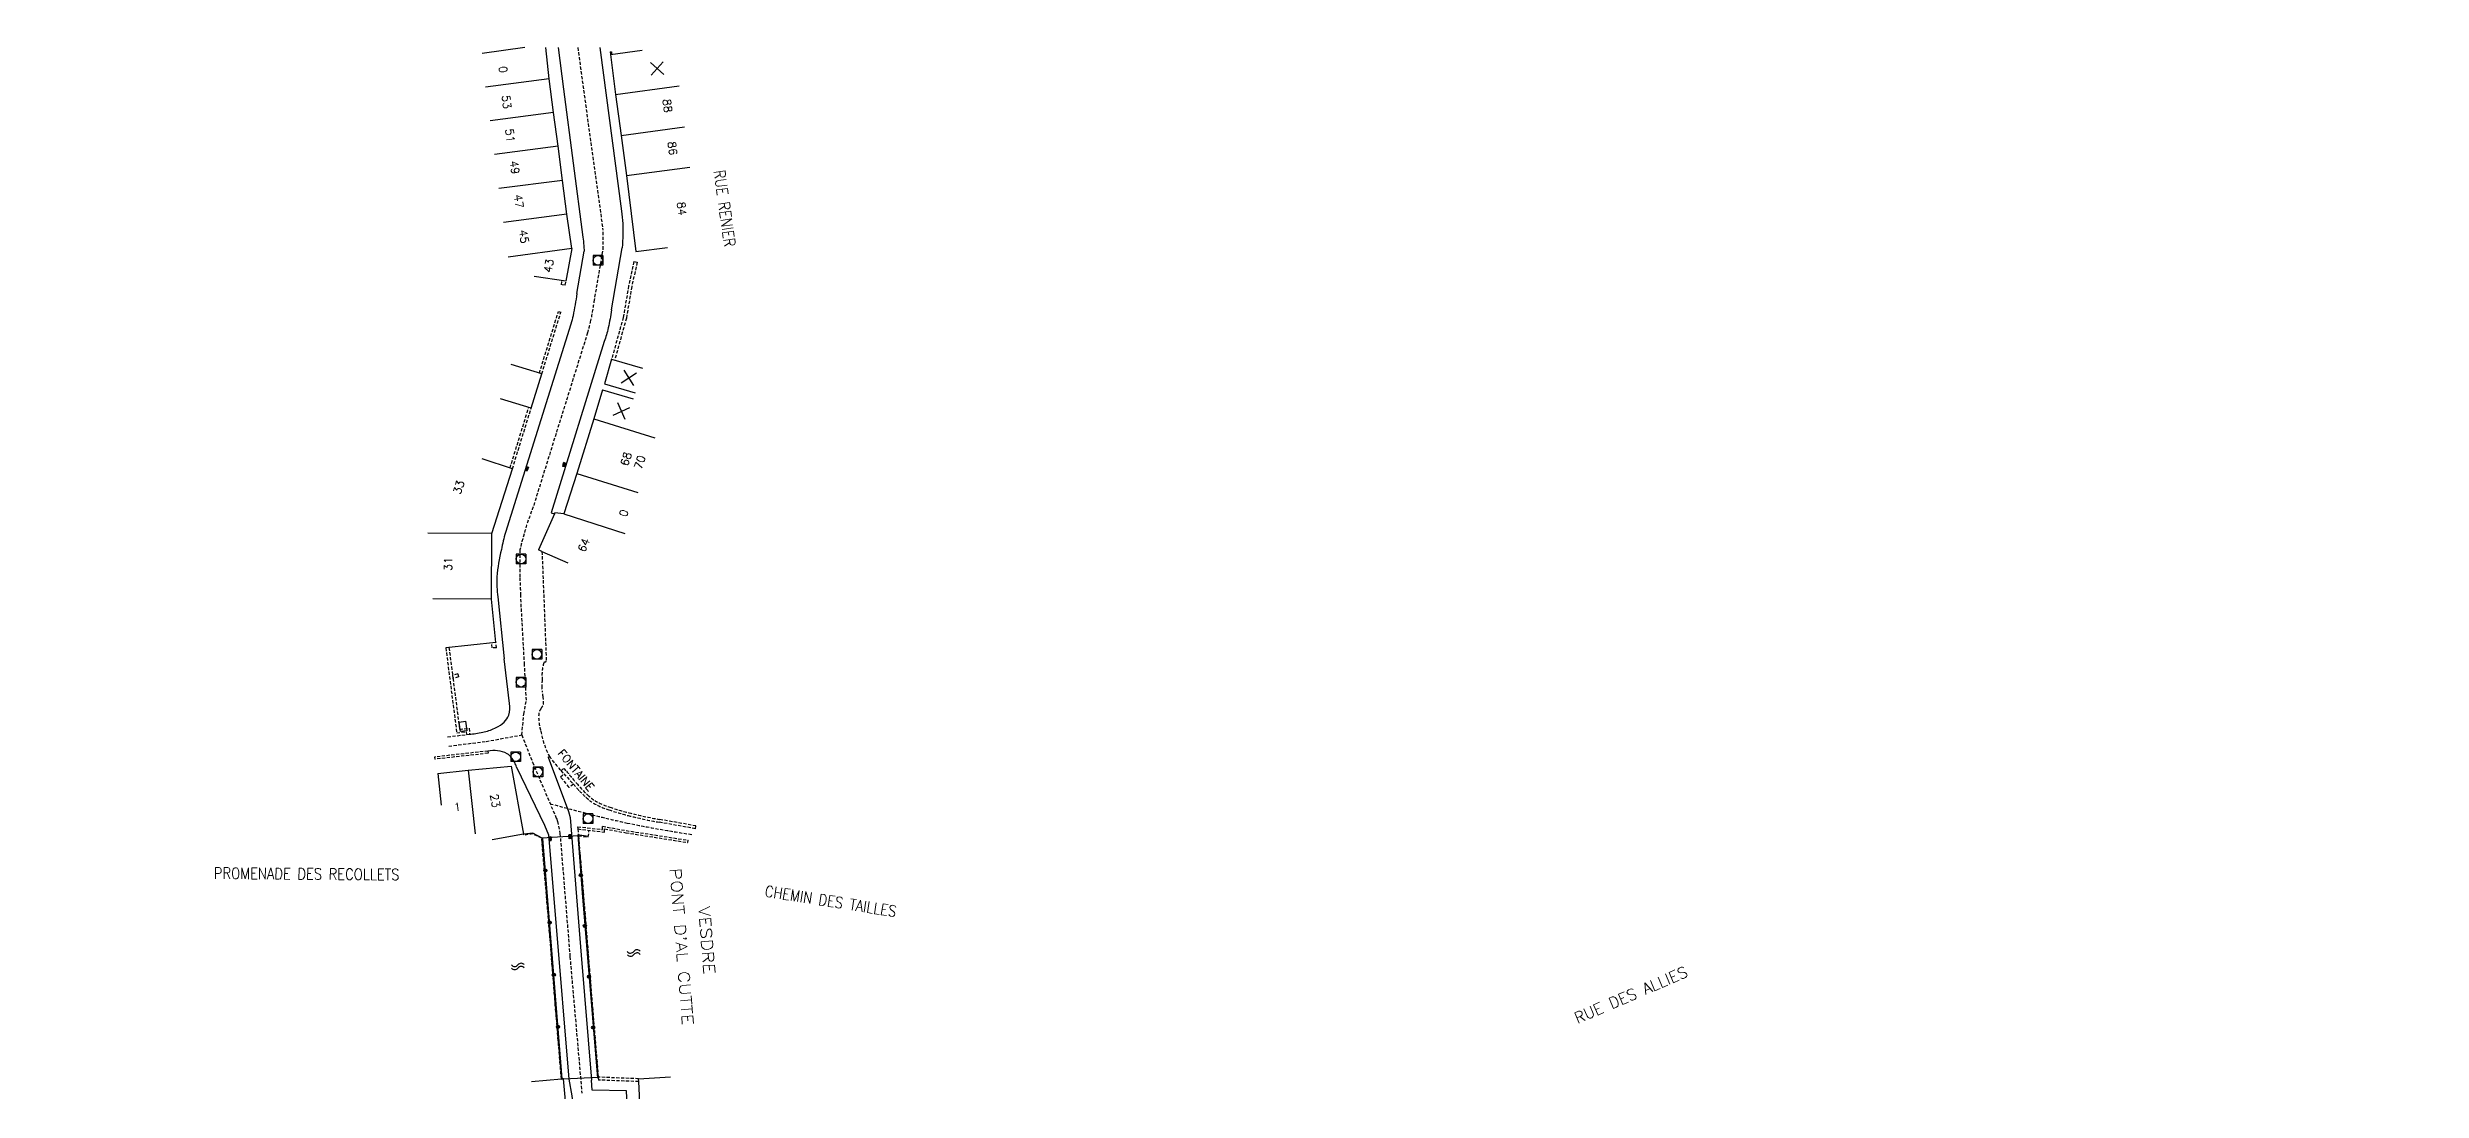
# Model space of a CAD drawing. Header units: millimetres. Extents: x 256000 to 257000, y 143000 to 144000.
# Drawn here: x 256000 to 256370.9, y 143837.1 to 144000 of the extents above; entities that cross this region are included whole.
import ezdxf
from ezdxf.enums import TextEntityAlignment as Align

# ---------------------------------------------------------------- set-up
doc = ezdxf.new("R2010")
doc.units = ezdxf.units.MM
doc.linetypes.add('DASHED', pattern=[0.75, 0.5, -0.25])
doc.layers.get('0').update_dxf_attribs({"linetype": 'CONTINUOUS'})
for name, color, linetype in [('W0001', 6, 'DASHED'), ('W0008', 7, 'CONTINUOUS'), ('W0100', 7, 'CONTINUOUS'), ('W0112', 1, 'DASHED'), ('W0120', 7, 'CONTINUOUS'), ('W0322', 7, 'CONTINUOUS'), ('W0400', 7, 'CONTINUOUS'), ('W0420', 7, 'CONTINUOUS'), ('W0500', 5, 'DASHED'), ('W0984', 7, 'CONTINUOUS'), ('W0989', 7, 'CONTINUOUS'), ('W0991', 7, 'CONTINUOUS'), ('W1102', 7, 'CONTINUOUS'), ('W1471', 7, 'CONTINUOUS')]:
    doc.layers.add(name, color=color, linetype=linetype)
doc.styles.get("Standard").update_dxf_attribs({"font": 'romans.shx', "width": 0.85})

# ---------------------------------------------------------------- blocks, each defined once
blk = doc.blocks.new('T420')
for p, q in [((0.75, 0.75), (-0.75, 0.75)), ((-0.75, 0.75), (-0.75, -0.75)), ((0.75, 0.75), (0.75, -0.75)), ((0.75, -0.75), (-0.75, -0.75))]:
    blk.add_line(p, q)
blk.add_ellipse((0, 0), major_axis=(-0.53, 0.53), ratio=1, start_param=3.926991, end_param=10.210176)
blk = doc.blocks.new('T400')
for p, q in [((-0.15, 0.3), (0.15, 0.3)), ((-0.15, -0.25), (-0.15, 0.3)), ((-0.15, 0.15), (0.15, 0.15)), ((-0.15, 0), (0.15, 0)), ((0.15, 0.3), (0.15, -0.25)), ((-0.15, -0.15), (0.15, -0.15)), ((-0.15, -0.25), (-0.15, -0.3)), ((-0.15, -0.3), (0.15, -0.3)), ((0.15, -0.3), (0.15, -0.25))]:
    blk.add_line(p, q)
blk = doc.blocks.new('t991o')
at = {"color": 0, "linetype": 'Continuous'}
for p, q in [((-1, 1), (1, -1)), ((-1, -1), (1, 1))]:
    blk.add_line(p, q, dxfattribs=at)
blk = doc.blocks.new('t500o')
at = {"color": 0, "linetype": 'Continuous'}
for centre, start, end in [((-0.5, 0.625), 216.8699, 323.1301), ((0.5, -0.125), 36.8699, 143.1301), ((0.5, -0.625), 36.8699, 143.1301), ((-0.5, 0.125), 216.8699, 323.1301)]:
    blk.add_arc(centre, 0.625, start, end, dxfattribs=at)
blk = doc.blocks.new('t322o')
at = {"color": 0, "linetype": 'Continuous'}
for radius in [0.25, 0.15]:
    blk.add_circle((0, 0), radius, dxfattribs=at)
blk = doc.blocks.new('T1471')
at = {"color": 0, "linetype": 'Continuous', "flags": 128}
blk.add_lwpolyline([(-0.75, -0.5), (-0.75, 0.5), (0.75, 0.5), (0.75, -0.5), (-0.75, -0.5)], dxfattribs=at)

msp = doc.modelspace()

# ---------------------------------------------------------------- linework, layer by layer
at = {"layer": 'W0001'}
for p, q in [((256082.84, 144000), (256086.78, 143971.45)), ((256085.41, 143960.29), (256086.82, 143968.46)), ((256074.1, 143892.64), (256074.42, 143895.9))]:
    msp.add_line(p, q, dxfattribs=at)
for points in [[(256446.26, 143861.44, 0), (256438.42, 143855.14, 0.000001), (256431.81, 143849.84)], [(256086.78, 143971.45, -0.01305), (256086.84, 143969.95, -0.01305), (256086.82, 143968.46)], [(256085.41, 143960.29, -0.023226), (256084.86, 143957.16, -0.023226), (256084.38, 143955.44)], [(256084.38, 143955.44, 0.000649), (256075.9, 143928.28, 0.038072), (256073.82, 143921.56)], [(256073.93, 143914.42, -0.011191), (256073.81, 143917.2, -0.011191), (256073.82, 143921.56)], [(256100.66, 143877.09, -0.012671), (256090.56, 143878.88, -0.008837), (256087.21, 143879.65, -0.005003), (256078.54, 143881.89)]]:
    msp.add_lwpolyline(points, format="xyb", dxfattribs=at)
for points in [[(256074.42, 143895.9), (256074.82, 143898.06), (256074.53, 143903.63), (256073.93, 143914.42)], [(256062.7, 143890.9), (256068.53, 143891.62), (256074.1, 143892.64)], [(256074.1, 143892.64), (256075.77, 143888.38), (256079.51, 143879.62), (256079.66, 143879.14), (256080.07, 143877.22), (256081.63, 143858), (256083.49, 143836.7)]]:
    msp.add_lwpolyline(points, dxfattribs=at)
at = {"layer": 'W0008'}
for p, q in [((256082.7, 143961.57), (256083.83, 143968.21)), ((256088.11, 143959.01), (256089.8, 143968.72)), ((256065.95, 143892.76), (256066.15, 143892.78)), ((256078.24, 143889.15), (256078.41, 143889.28)), ((256085.09, 143837.16), (256084.99, 143838.7))]:
    msp.add_line(p, q, dxfattribs=at)
for points in [[(256482.59, 143885.95, -0.000004), (256463.88, 143870.93, -0.000285)], [(256079.77, 144000), (256080.63, 143993.48), (256083.65, 143970.37, -0.013023), (256083.79, 143969.09, -0.014193), (256083.83, 143968.21)], [(256086.28, 144000), (256089.67, 143974.44, -0.019488), (256089.9, 143972.52, -0.020053), (256089.88, 143970.81, -0.006987), (256089.8, 143968.72)], [(256082.7, 143961.57, -0.018806), (256082.11, 143958.11, -0.023789), (256081.78, 143956.81), (256071.56, 143924.26, 0.025692), (256070.92, 143921.59, 0.035351), (256070.2, 143917.33, 0.041243), (256070.35, 143914.19), (256071.36, 143904.53)], [(256088.11, 143959.01, -0.025392), (256087.61, 143956.21, -0.018045), (256086.99, 143954.07), (256078.67, 143927.3), (256079.22, 143927.16)], [(256066.15, 143892.78, 0.046444), (256068.25, 143893.12, 0.054743), (256070.1, 143893.79, 0.079797), (256071.35, 143894.64, 0.113486), (256072.07, 143895.73, 0.112542), (256072.2, 143897.56), (256071.36, 143904.53)], [(256336.82, 143789.23, -0.000016), (256315.35, 143782.96, 0.000069)], [(256073.3, 143887.61, 0.035685), (256073, 143888.32, 0.041393), (256072.59, 143888.97, 0.032364), (256072.25, 143889.38, 0.067422), (256071.83, 143889.71, 0.099824), (256070.33, 143890.15, 0.076392), (256068.81, 143890.12)], [(256414.67, 143831.49, -0.000042), (256395.42, 143816, -0.001043)]]:
    msp.add_lwpolyline(points, format="xyb", dxfattribs=at)
for points in [[(256073.3, 143887.61), (256077.65, 143878.55), (256078.28, 143877.06), (256079.41, 143863.37), (256081.44, 143838.88), (256081.9, 143836.25), (256084.51, 143810.86), (256085.75, 143789.91)], [(256078.24, 143889.15), (256081.38, 143880.68), (256081.68, 143879.72), (256083.39, 143858.22), (256084.99, 143838.7)], [(256092.78, 143790.43), (256090.45, 143837.05), (256085.09, 143837.16)]]:
    msp.add_lwpolyline(points, dxfattribs=at)
at = {"layer": 'W0100'}
for p, q in [((256087.94, 143998.93), (256092.9, 143999.57)), ((256081.9, 143968.6), (256081, 143963.5)), ((256091.93, 143968.13), (256096.89, 143968.75)), ((256081, 143963.5), (256076.05, 143964.21)), ((256077.23, 143949.02), (256072.46, 143950.51)), ((256088.14, 143951.32), (256087.03, 143947.47)), ((256088.14, 143951.32), (256092.94, 143949.93)), ((256075.56, 143943.66), (256077.23, 143949.02)), ((256086.7, 143946.55), (256091.49, 143945.13)), ((256087.03, 143947.47), (256091.83, 143946.08)), ((256075.56, 143943.66), (256070.79, 143945.15)), ((256072.65, 143934.21), (256067.89, 143935.74)), ((256079.22, 143927.16), (256076.72, 143921.53)), ((256077.26, 143921.29), (256076.72, 143921.53)), ((256077.26, 143921.29), (256081.29, 143919.5)), ((256070.07, 143907.07), (256062.23, 143906.24)), ((256060.98, 143886.63), (256061.52, 143881.66)), ((256072.43, 143887.77), (256074.38, 143877.14)), ((256074.38, 143877.14), (256069.46, 143876.24)), ((256080.29, 143838.9), (256075.64, 143838.48)), ((256080.42, 143838.91), (256080.29, 143838.9)), ((256080.62, 143838.93), (256080.42, 143838.91)), ((256081.51, 143829.12), (256080.62, 143838.93)), ((256092.36, 143838.95), (256097.35, 143839.22)), ((256092.36, 143838.94), (256092.36, 143838.95)), ((256092.38, 143838.49), (256092.36, 143838.94))]:
    msp.add_line(p, q, dxfattribs=at)
for points in [[(256081.9, 143968.6), (256081.16, 143973.98), (256080.46, 143979.25), (256079.78, 143984.57), (256079.06, 143989.84), (256078.37, 143995.1), (256077.84, 144000)], [(256087.94, 143998.93), (256088.76, 143992.65), (256089.64, 143986.26), (256090.44, 143980.02), (256091.93, 143968.13)], [(256086.7, 143946.55), (256085.36, 143942.03), (256082.7, 143933.48), (256080.67, 143927.15), (256079.28, 143927.3), (256079.22, 143927.16)], [(256070.07, 143907.07), (256069.36, 143913.83), (256069.4, 143924.1), (256072.65, 143934.21)], [(256060.98, 143886.63), (256065.75, 143887.14), (256072.43, 143887.77)], [(256095.03, 143788.83), (256095.03, 143788.83), (256094.93, 143791.54), (256094.64, 143795.95), (256093.97, 143810.25), (256093.71, 143816.83), (256093.31, 143823.05), (256092.72, 143831.91), (256092.38, 143838.49)]]:
    msp.add_lwpolyline(points, dxfattribs=at)
at = {"layer": 'W0112'}
for p, q in [((256087.9, 143999.32), (256088.1, 143999.34)), ((256087.9, 143999.32), (256087.94, 143998.93)), ((256088.1, 143999.34), (256088.14, 143998.95)), ((256091.62, 143966.57), (256092.11, 143966.46)), ((256080.31, 143962.95), (256080.4, 143963.58)), ((256080.9, 143962.87), (256080.31, 143962.95)), ((256080.9, 143962.87), (256081, 143963.5)), ((256076.85, 143949.14), (256079.82, 143958.76)), ((256077.23, 143949.02), (256080.2, 143958.65)), ((256079.82, 143958.76), (256080.2, 143958.65)), ((256072.27, 143934.33), (256075.18, 143943.78)), ((256072.65, 143934.21), (256075.56, 143943.66)), ((256062.73, 143906.29), (256063.29, 143901.97)), ((256069.47, 143906.26), (256069.41, 143907)), ((256070.13, 143906.23), (256069.47, 143906.26)), ((256070.13, 143906.23), (256070.07, 143907.07)), ((256064.09, 143902.16), (256063.29, 143901.97)), ((256063.29, 143901.97), (256063.35, 143901.49)), ((256064.21, 143901.7), (256063.35, 143901.49)), ((256064.09, 143902.16), (256064.21, 143901.7)), ((256068.81, 143890.12), (256060.47, 143889.19)), ((256062.52, 143892.34), (256065.45, 143892.7)), ((256065.45, 143892.7), (256065.95, 143892.76)), ((256068.81, 143890.12), (256068.84, 143889.77)), ((256060.47, 143889.19), (256060.51, 143888.85)), ((256068.84, 143889.77), (256060.51, 143888.85)), ((256080.66, 143886.57), (256082.17, 143884.96)), ((256082.83, 143878.28), (256082.86, 143877.95)), ((256082.86, 143877.95), (256082.95, 143876.88)), ((256100.03, 143875.84), (256100.09, 143876.19)), ((256101.24, 143877.99), (256101.32, 143878.43)), ((256086.05, 143839.19), (256086.09, 143838.74)), ((256092.36, 143838.94), (256086.05, 143839.19)), ((256086.09, 143838.74), (256086.09, 143838.74)), ((256092.38, 143838.49), (256086.09, 143838.74))]:
    msp.add_line(p, q, dxfattribs=at)
for points in [[(256091.62, 143966.57), (256090.8, 143962.77), (256089.95, 143957.85), (256088.14, 143951.32)], [(256092.11, 143966.46), (256091.29, 143962.67), (256090.44, 143957.74), (256088.62, 143951.18)], [(256062.23, 143906.24), (256063.94, 143892.96), (256065.42, 143893.13), (256065.45, 143892.7)], [(256063.35, 143901.49), (256064.38, 143893.51), (256065.88, 143893.68), (256065.95, 143892.76)], [(256080.25, 143887.03), (256080.67, 143887.42), (256081.08, 143886.97)], [(256080.29, 143838.9), (256079.34, 143850.49), (256078.33, 143863.15), (256077.21, 143876.49), (256075.85, 143877.18), (256074.4, 143876.98), (256074.38, 143877.14)], [(256082.85, 143878.3), (256086.69, 143877.86), (256086.72, 143878.37), (256090.41, 143877.71), (256100.09, 143876.19)], [(256082.86, 143877.95), (256087.02, 143877.47), (256087.05, 143877.96), (256090.36, 143877.37), (256100.03, 143875.84)], [(256082.95, 143876.88), (256084.5, 143876.7), (256084.62, 143877.75)], [(256082.95, 143876.88), (256083.7, 143868.1), (256085.32, 143847.98), (256086.05, 143839.19)]]:
    msp.add_lwpolyline(points, dxfattribs=at)
for points in [[(256077.26, 143921.29), (256077.93, 143904.22, -0.309062), (256077.76, 143904.02, 0.176465), (256077.55, 143903.91, 0.106607), (256077.3, 143901.27, 0.027031), (256077.22, 143900.27, 0.03471), (256077.32, 143899.42, -0.020924), (256077.43, 143898.57, -0.075425), (256077.47, 143897.43, -0.099146), (256077.12, 143896.76, 0.107904), (256076.77, 143896.07, 0.10122), (256077.07, 143893.24, 0.072976), (256078.41, 143889.28)], [(256078.41, 143889.28, 0.015507), (256080.25, 143887.03, 0.003333), (256080.66, 143886.57)], [(256101.24, 143877.99), (256095.59, 143879, -0.018164), (256090.71, 143880.05, -0.024263), (256087.71, 143880.94, -0.048612), (256085.26, 143881.99, -0.038469), (256084.67, 143882.42, -0.012012), (256084.13, 143882.9, -0.017167), (256083.11, 143883.9, -0.01683), (256082.17, 143884.96), (256081.5, 143884.45), (256080.15, 143886.08), (256080.66, 143886.57)], [(256101.32, 143878.43), (256095.66, 143879.44, -0.018164), (256090.82, 143880.49, -0.024263), (256087.86, 143881.36, -0.048618), (256085.5, 143882.38, -0.039332), (256084.94, 143882.78, -0.011151), (256084.43, 143883.23, -0.02911), (256082.69, 143885.05, -0.004893), (256081.08, 143886.97)]]:
    msp.add_lwpolyline(points, format="xyb", dxfattribs=at)
at = {"layer": 'W0120'}
msp.add_lwpolyline([(256077.21, 143876.49), (256078.33, 143863.15), (256079.34, 143850.49), (256080.29, 143838.9), (256080.62, 143838.93), (256086.05, 143839.19), (256085.32, 143847.98), (256083.7, 143868.1), (256082.95, 143876.88), (256077.21, 143876.49)], dxfattribs=at)
at = {"layer": 'W0322'}
for points in [[(256080.42, 143838.91), (256078.43, 143863.56), (256077.37, 143876.48), (256075.82, 143877.3), (256074.44, 143877.13)], [(256084.47, 143876.8), (256082.85, 143877.05), (256083.53, 143867.99), (256084.3, 143858.49), (256085.92, 143839.02)]]:
    msp.add_lwpolyline(points, dxfattribs=at)
at = {"layer": 'W1102'}
for p, q in [((256074.57, 144000), (256067.89, 143999.06)), ((256078.37, 143995.1), (256068.45, 143993.79)), ((256088.76, 143992.65), (256098.67, 143994.01)), ((256079.06, 143989.84), (256069.15, 143988.53)), ((256089.64, 143986.26), (256099.55, 143987.63)), ((256079.78, 143984.57), (256069.86, 143983.3)), ((256080.46, 143979.25), (256070.54, 143977.99)), ((256090.44, 143980.02), (256100.36, 143981.29)), ((256081.16, 143973.98), (256071.25, 143972.66)), ((256081.9, 143968.6), (256071.99, 143967.24)), ((256085.36, 143942.03), (256094.91, 143939.05)), ((256082.7, 143933.48), (256092.24, 143930.5)), ((256080.67, 143927.15), (256090.19, 143924.09)), ((256069.4, 143924.1), (256059.4, 143924.14)), ((256069.36, 143913.83), (256060.22, 143913.87)), ((256065.75, 143887.14), (256066.83, 143877.2))]:
    msp.add_line(p, q, dxfattribs=at)

# ---------------------------------------------------------------- block references
at = {"layer": 'W0322'}
for p, rotation in [((256077.78, 143871.47), 4.706673339143117), ((256083.33, 143870.75), 184.266786844794), ((256078.45, 143863.33), 4.626159069207012), ((256083.95, 143862.81), 184.6122304922565), ((256079.11, 143855.19), 4.626159069207012), ((256084.6, 143854.88), 184.7672484656591), ((256079.76, 143847.05), 4.626159069207012), ((256085.26, 143846.95), 184.7672484656591)]:
    msp.add_blockref('t322o', p, dxfattribs=dict(at, rotation=rotation))
at = {"layer": 'W0400'}
for p, rotation in [((256074.89, 143934.21), 341.8259023028717), ((256080.73, 143934.84), 166.6965393419974), ((256078.54, 143876.44), 5.384344901269644), ((256081.64, 143876.73), 185.3843467225024)]:
    msp.add_blockref('T400', p, dxfattribs=dict(at, rotation=rotation))
at = {"layer": 'W0420'}
for p in [(256085.99, 143966.76), (256073.99, 143920.12), (256076.46, 143905.22), (256073.99, 143900.87), (256073.14, 143889.22), (256076.62, 143886.86), (256084.46, 143879.55)]:
    msp.add_blockref('T420', p, dxfattribs=at)
at = {"layer": 'W0500'}
msp.add_blockref('t500o', (256073.5, 143856.48), dxfattribs=at)
at = {"layer": 'W0500', "rotation": 2.082569301537579}
msp.add_blockref('t500o', (256091.6, 143858.58), dxfattribs=at)
at = {"layer": 'W0991'}
for p, rotation in [((256095.24, 143996.72), 272.9737320865511), ((256090.84, 143948.41), 77.64464290964317), ((256089.68, 143943.2), 69.92847575144225)]:
    msp.add_blockref('t991o', p, dxfattribs=dict(at, rotation=rotation))
at = {"layer": 'W1471', "rotation": 277.2476956389299}
msp.add_blockref('T1471', (256064.93, 143893.97), dxfattribs=at)

# ---------------------------------------------------------------- texts
at = {"layer": 'W0500', "width": 1.2}
for s, p in [("PONT D'AL CUTTE", (256099.08, 143859.59)), ('VESDRE', (256103.01, 143860.58))]:
    msp.add_text(s, height=1.75, rotation=274.5891, dxfattribs=at).set_placement(p, align=Align.MIDDLE)
at = {"layer": 'W0984'}
msp.add_text('FONTAINE', height=1.25, rotation=309.5442, dxfattribs=at).set_placement((256082.58, 143887.14), align=Align.MIDDLE)
at = {"layer": 'W0989', "width": 0.857143}
for s, rotation, p in [('RUE RENIER', 278.0874, (256105.8, 143974.88)), ('PROMENADE DES RECOLLETS', 359.558, (256040.49, 143870.94)), ('CHEMIN DES TAILLES', 351.0639, (256122.37, 143866.67))]:
    msp.add_text(s, height=1.75, rotation=rotation, dxfattribs=at).set_placement(p, align=Align.MIDDLE)
at = {"layer": 'W0989'}
msp.add_text('RUE DES ALLIES', height=1.75, rotation=23.1813, dxfattribs=at).set_placement((256247.39, 143852.04), align=Align.MIDDLE)
at = {"layer": 'W0991'}
for s, rotation, p in [('0', 276.1623, (256071.18, 143996.56)), ('53', 277.4988, (256071.73, 143991.51)), ('88', 277.8408, (256096.86, 143990.9)), ('51', 277.7913, (256072.28, 143986.26)), ('86', 277.3161, (256097.65, 143984.26)), ('49', 277.2612, (256073, 143981.28)), ('47', 277.6311, (256073.65, 143975.99)), ('84', 277.1154, (256099.1, 143974.83)), ('45', 277.8111, (256074.45, 143970.48)), ('43', 79.9281, (256078.31, 143965.91)), ('68', 72.6993, (256090.39, 143935.74)), ('70', 72.6993, (256092.54, 143935.22)), ('33', 72.171, (256064.26, 143931.31)), ('0', 72.6993, (256090.04, 143927.28)), ('31', 89.7687, (256062.58, 143919.33)), ('64', 66.0501, (256083.79, 143922.29)), ('23', 280.4121, (256069.95, 143882.37)), ('1', 6.1803, (256064.04, 143881.4))]:
    msp.add_text(s, height=1.25, rotation=rotation, dxfattribs=at).set_placement(p, align=Align.MIDDLE)

doc.saveas('drawing.dxf')
